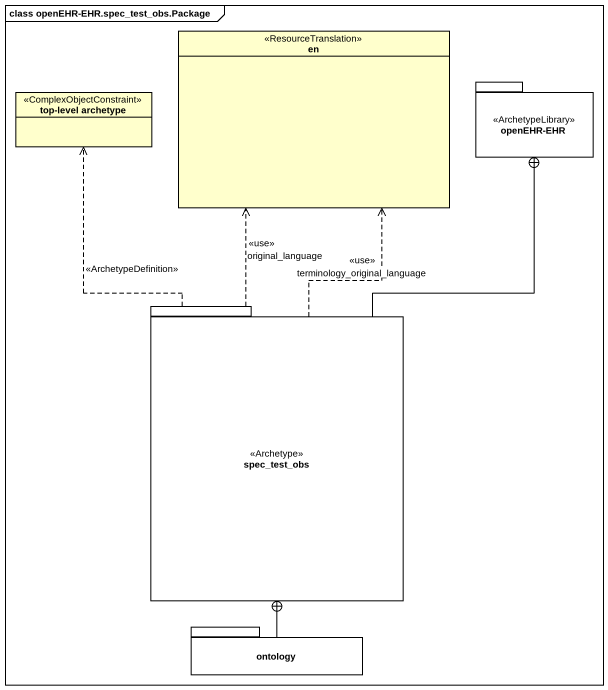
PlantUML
@startuml
mainframe class openEHR-EHR.spec_test_obs.Package
hide circle
hide empty members
enum en <<ResourceTranslation>>
class "top-level archetype" as top_level_archetype <<ComplexObjectConstraint>>
package "openEHR-EHR" as openEHR_EHR <<ArchetypeLibrary>> {
}
package spec_test_obs <<Archetype>> {
}
package ontology {
}
spec_test_obs .up.> en : <<use>>\noriginal_language
spec_test_obs .up.> en : <<use>>\nterminology_original_language
spec_test_obs .up.> top_level_archetype : <<ArchetypeDefinition>>
spec_test_obs -up-+ openEHR_EHR
ontology -up-+ spec_test_obs
@enduml
